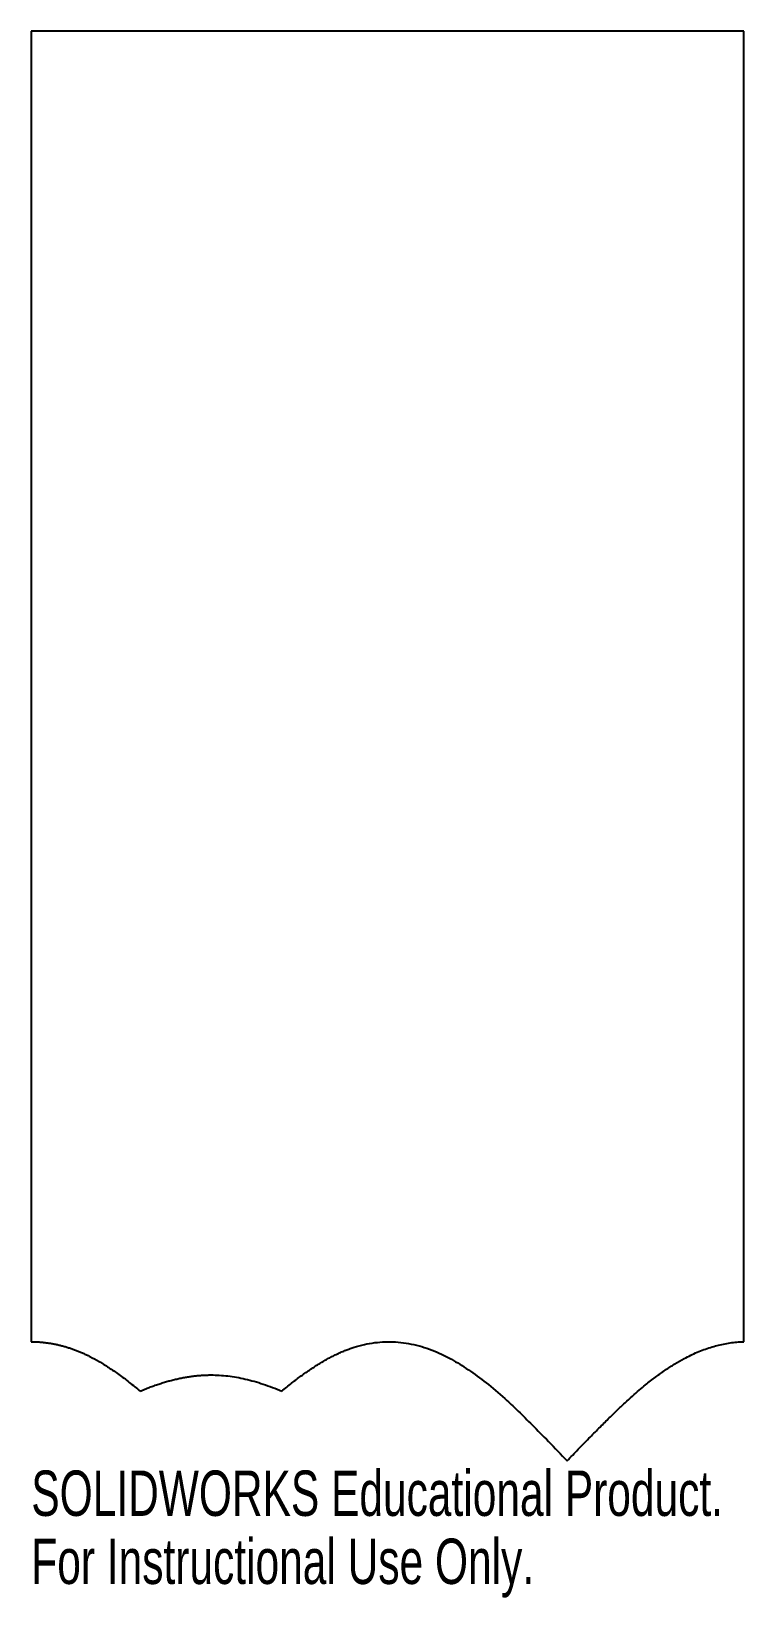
# Model space of a CAD drawing. Header units: inches. Extents: x 0.01 to 2.99, y 3.18 to 9.75.
import ezdxf

# ---------------------------------------------------------------- set-up
doc = ezdxf.new("R2010")
doc.units = ezdxf.units.IN
doc.header["$MEASUREMENT"] = 0
doc.styles.add('SLDTEXTSTYLE0', font='TXT', dxfattribs={"width": 0.7})

msp = doc.modelspace()

# ---------------------------------------------------------------- linework, layer by layer
at = {"color": 7, "linetype": 'Continuous', "lineweight": 25}
for p, q in [((0.007, 9.75), (0.007, 4.2565)), ((2.9945, 9.75), (0.007, 9.75)), ((2.9945, 4.2565), (2.9945, 9.75))]:
    msp.add_line(p, q, dxfattribs=at)
for points, knots in [([(0.007, 4.2565), (0.0119, 4.2565), (0.0217, 4.2563), (0.0364, 4.2556), (0.051, 4.2545), (0.0657, 4.2529), (0.0803, 4.2509), (0.0948, 4.2485), (0.1094, 4.2457), (0.1239, 4.2425), (0.1384, 4.2388), (0.1528, 4.2347), (0.1672, 4.2302), (0.1816, 4.2253), (0.196, 4.22), (0.2103, 4.2142), (0.2246, 4.208), (0.2389, 4.2015), (0.2614, 4.1904), (0.2927, 4.1731), (0.3329, 4.1479), (0.3749, 4.1187), (0.4189, 4.0856), (0.4482, 4.0614), (0.4633, 4.0489)], [0, 0, 0, 0, 0.028724, 0.057418, 0.0861053, 0.1148095, 0.1435541, 0.1723623, 0.2012573, 0.2302622, 0.2593997, 0.2886921, 0.3181615, 0.3478296, 0.3777176, 0.4078464, 0.438236, 0.4689064, 0.4998767, 0.5853358, 0.6778539, 0.7776789, 0.8850081, 1, 1, 1, 1]), ([(1.0572, 4.0489), (1.0641, 4.0547), (1.0777, 4.0661), (1.0983, 4.0825), (1.1185, 4.0982), (1.1385, 4.1131), (1.1583, 4.1273), (1.1779, 4.1407), (1.1972, 4.1533), (1.2163, 4.1652), (1.2352, 4.1764), (1.2538, 4.1867), (1.2722, 4.1964), (1.2903, 4.2052), (1.3082, 4.2133), (1.3259, 4.2207), (1.3434, 4.2273), (1.383, 4.2407), (1.4465, 4.2551), (1.535, 4.2581), (1.6238, 4.2442), (1.7051, 4.216), (1.7805, 4.1776), (1.852, 4.1319), (1.9268, 4.0754), (1.9929, 4.0185), (2.0534, 3.9615), (2.1111, 3.9043), (2.1793, 3.8348), (2.2279, 3.784), (2.2541, 3.7566)], [0, 0, 0, 0, 0.0188569, 0.0372509, 0.0551871, 0.0726714, 0.0897099, 0.106309, 0.1224761, 0.1382189, 0.1535456, 0.1684655, 0.1829884, 0.197125, 0.2108868, 0.2242865, 0.2373375, 0.2500548, 0.3122345, 0.3731703, 0.4350095, 0.4998095, 0.5531374, 0.6123031, 0.677767, 0.749869, 0.79541, 0.8522657, 0.9204582, 1, 1, 1, 1]), ([(2.2541, 3.7566), (2.2697, 3.773), (2.3, 3.8047), (2.3444, 3.8504), (2.3862, 3.8927), (2.4253, 3.9315), (2.4619, 3.967), (2.4957, 3.999), (2.527, 4.0276), (2.5557, 4.0529), (2.5877, 4.0797), (2.6239, 4.1078), (2.6649, 4.1372), (2.705, 4.1632), (2.7406, 4.1839), (2.7721, 4.1999), (2.7995, 4.2124), (2.8271, 4.2233), (2.8548, 4.2327), (2.8825, 4.2406), (2.9104, 4.2469), (2.9384, 4.2517), (2.9664, 4.2551), (2.9852, 4.2561), (2.9945, 4.2565)], [0, 0, 0, 0, 0.07418, 0.143691, 0.208538, 0.268725, 0.324259, 0.375149, 0.421406, 0.463044, 0.500086, 0.558191, 0.61321, 0.665249, 0.714432, 0.747942, 0.780822, 0.813147, 0.844993, 0.876443, 0.907581, 0.938494, 0.96927, 1, 1, 1, 1]), ([(0.4633, 4.0489), (0.4699, 4.0517), (0.4829, 4.0572), (0.5024, 4.0649), (0.5218, 4.0721), (0.541, 4.0787), (0.5601, 4.0849), (0.579, 4.0904), (0.5978, 4.0955), (0.6165, 4.1), (0.635, 4.104), (0.6533, 4.1075), (0.6715, 4.1104), (0.6895, 4.1128), (0.7074, 4.1146), (0.7252, 4.116), (0.7428, 4.1168), (0.7662, 4.1171), (0.7957, 4.1162), (0.8315, 4.113), (0.8678, 4.1077), (0.9047, 4.1002), (0.9421, 4.0906), (0.9801, 4.0788), (1.0187, 4.0651), (1.0443, 4.0544), (1.0572, 4.0489)], [0, 0, 0, 0, 0.0347741, 0.0689965, 0.1026824, 0.1358475, 0.1685082, 0.2006818, 0.2323863, 0.2636406, 0.2944644, 0.3248781, 0.3549033, 0.384562, 0.4138773, 0.442873, 0.4715739, 0.5000053, 0.5573377, 0.6157896, 0.6755553, 0.7368165, 0.799742, 0.8644878, 0.9311969, 1, 1, 1, 1])]:
    msp.add_open_spline(points, degree=3, knots=knots, dxfattribs=at)

# ---------------------------------------------------------------- texts
at = {"color": 7, "linetype": 'Continuous', "char_height": 0.1903, "attachment_point": 1, "style": 'SLDTEXTSTYLE0'}
for s, insert in [('SOLIDWORKS Educational Product.', (0.007, 3.7164)), ('For Instructional Use Only.', (0.007, 3.431))]:
    msp.add_mtext(s, dxfattribs=dict(at, insert=insert))

doc.saveas('drawing.dxf')
